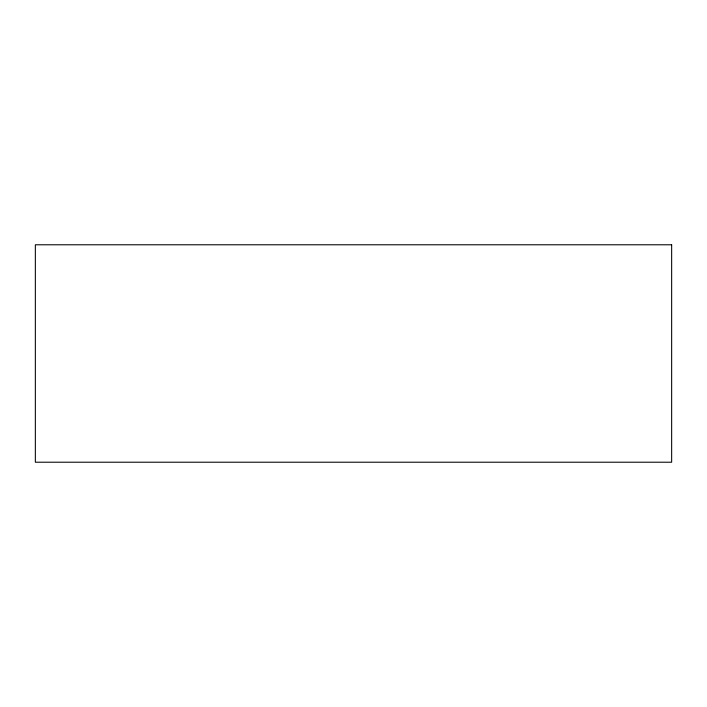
<?xml version="1.0" encoding="UTF-8"?>
<svg xmlns="http://www.w3.org/2000/svg" width="707" height="707" viewBox="0 0 707 707"><rect width="100%" height="100%" fill="white"/><g stroke="black" fill="none" stroke-linecap="round" stroke-linejoin="round"><path stroke-width="1.06" d="M671.65 244.781L35.35 244.781L35.35 462.219L671.65 462.219L671.65 244.781"/></g></svg>
